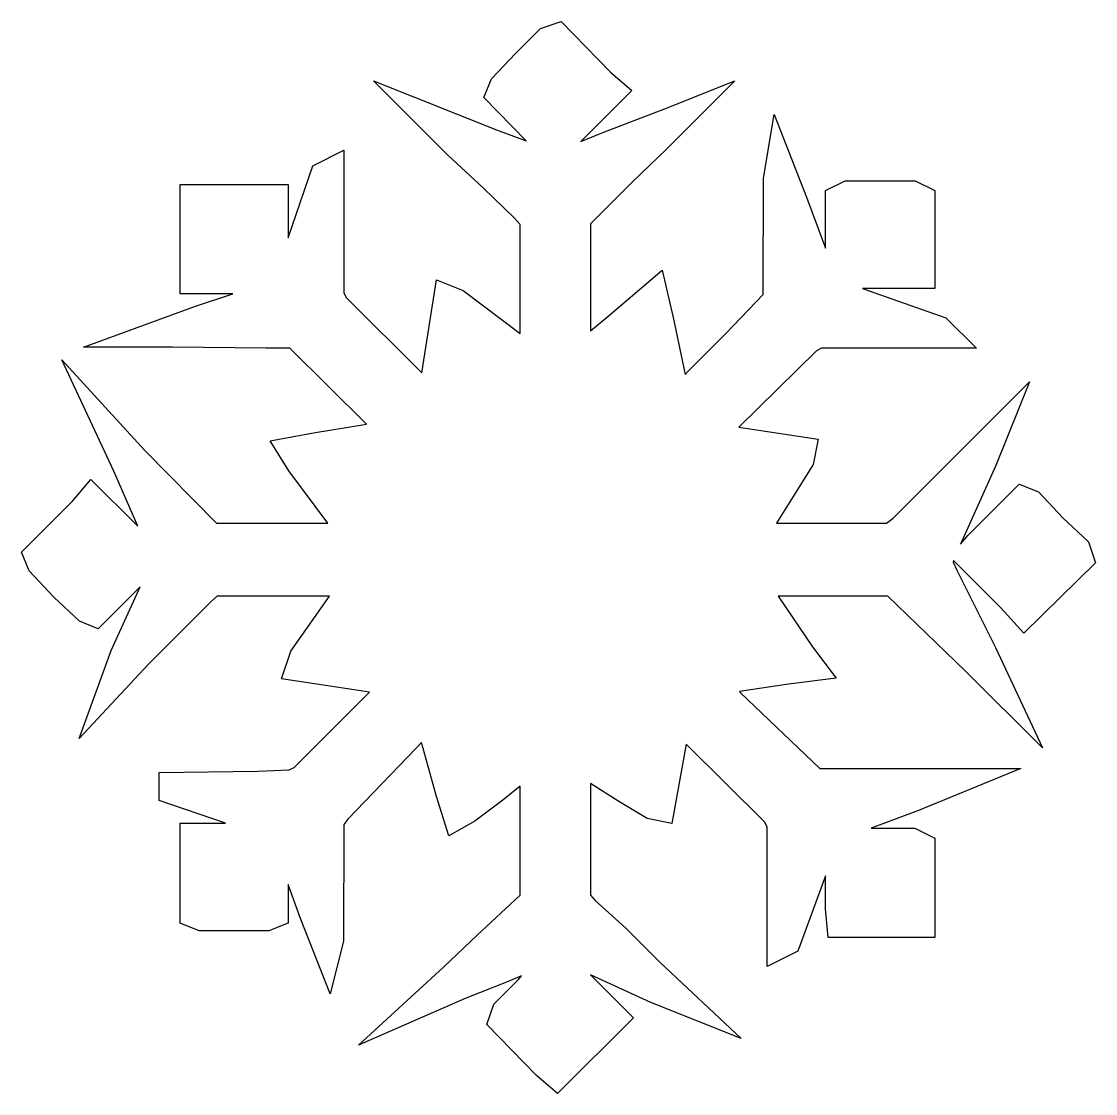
# Model space of a CAD drawing. Header units: centimetres. Extents: x -33.8 to 29.1, y -41.9 to 41.6.
# Drawn here: x 16.81 to 26.7, y -36.66 to -26.78 of the extents above; entities that cross this region are included whole.
import ezdxf

# ---------------------------------------------------------------- set-up
doc = ezdxf.new("R2010")
doc.units = ezdxf.units.CM
doc.header["$MEASUREMENT"] = 0
doc.layers.add('layer 1', color=7, linetype='Continuous')

msp = doc.modelspace()

# ---------------------------------------------------------------- linework, layer by layer
at = {"layer": 'layer 1', "color": 177}
msp.add_open_spline([(25.49748, -32.7621), (25.49748, -32.7621), (26.2084, -33.47252), (26.2084, -33.47252), (26.2084, -33.47252), (26.2084, -33.47252), (25.77639, -32.54762), (25.77639, -32.54762), (25.77639, -32.54762), (25.77639, -32.54762), (25.41988, -31.83504), (25.41988, -31.83504), (25.41988, -31.83504), (25.41988, -31.83504), (25.38595, -31.76041), (25.38595, -31.76041), (25.38595, -31.76041), (25.38595, -31.76041), (25.39135, -31.74726), (25.39135, -31.74726), (25.39135, -31.74726), (25.39135, -31.74726), (25.82715, -32.18268), (25.82715, -32.18268), (25.82715, -32.18268), (25.82715, -32.18268), (26.03661, -32.41522), (26.03661, -32.41522), (26.03661, -32.41522), (26.03661, -32.41522), (26.69813, -31.76788), (26.69813, -31.76788), (26.69813, -31.76788), (26.69813, -31.76788), (26.63403, -31.57558), (26.63403, -31.57558), (26.63403, -31.57558), (26.63403, -31.57558), (26.39822, -31.35327), (26.39822, -31.35327), (26.39822, -31.35327), (26.39822, -31.35327), (26.17305, -31.11498), (26.17305, -31.11498), (26.17305, -31.11498), (26.17305, -31.11498), (25.99537, -31.04393), (25.99537, -31.04393), (25.99537, -31.04393), (25.99537, -31.04393), (25.52135, -31.51767), (25.52135, -31.51767), (25.52135, -31.51767), (25.52135, -31.51767), (25.45518, -31.59462), (25.45518, -31.59462), (25.45518, -31.59462), (25.45518, -31.59462), (25.78133, -30.87238), (25.78133, -30.87238), (25.78133, -30.87238), (25.78133, -30.87238), (26.09065, -30.09985), (26.09065, -30.09985), (26.09065, -30.09985), (26.09065, -30.09985), (24.83397, -31.35592), (24.83397, -31.35592), (24.83397, -31.35592), (24.83397, -31.35592), (24.77246, -31.40371), (24.77246, -31.40371), (24.77246, -31.40371), (24.77246, -31.40371), (23.75915, -31.40371), (23.75915, -31.40371), (23.75915, -31.40371), (23.75915, -31.40371), (24.09714, -30.86082), (24.09714, -30.86082), (24.09714, -30.86082), (24.09714, -30.86082), (24.14379, -30.62782), (24.14379, -30.62782), (24.14379, -30.62782), (24.14379, -30.62782), (23.41326, -30.51786), (23.41326, -30.51786), (23.41326, -30.51786), (23.41326, -30.51786), (24.12933, -29.81379), (24.12933, -29.81379), (24.12933, -29.81379), (24.12933, -29.81379), (24.17423, -29.79135), (24.17423, -29.79135), (24.17423, -29.79135), (24.17423, -29.79135), (25.60105, -29.79135), (25.60105, -29.79135), (25.60105, -29.79135), (25.60105, -29.79135), (25.31923, -29.50952), (25.31923, -29.50952), (25.31923, -29.50952), (25.31923, -29.50952), (24.55097, -29.24136), (24.55097, -29.24136), (24.55097, -29.24136), (24.55097, -29.24136), (25.21751, -29.24136), (25.21751, -29.24136), (25.21751, -29.24136), (25.21751, -29.24136), (25.21751, -28.33825), (25.21751, -28.33825), (25.21751, -28.33825), (25.21751, -28.33825), (25.03549, -28.24728), (25.03549, -28.24728), (25.03549, -28.24728), (25.03549, -28.24728), (24.39318, -28.24728), (24.39318, -28.24728), (24.39318, -28.24728), (24.39318, -28.24728), (24.21116, -28.33825), (24.21116, -28.33825), (24.21116, -28.33825), (24.21116, -28.33825), (24.21116, -28.86895), (24.21116, -28.86895), (24.21116, -28.86895), (24.21116, -28.86895), (24.19177, -28.81958), (24.19177, -28.81958), (24.19177, -28.81958), (24.19177, -28.81958), (24.03533, -28.39878), (24.03533, -28.39878), (24.03533, -28.39878), (24.03533, -28.39878), (23.73679, -27.63614), (23.73679, -27.63614), (23.73679, -27.63614), (23.73679, -27.63614), (23.63897, -28.22445), (23.63897, -28.22445), (23.63897, -28.22445), (23.63897, -28.22445), (23.63701, -29.29395), (23.63701, -29.29395), (23.63701, -29.29395), (23.63701, -29.29395), (23.29648, -29.65253), (23.29648, -29.65253), (23.29648, -29.65253), (23.29648, -29.65253), (22.94674, -30.0022), (22.94674, -30.0022), (22.94674, -30.0022), (22.94674, -30.0022), (22.91832, -30.03228), (22.91832, -30.03228), (22.91832, -30.03228), (22.91832, -30.03228), (22.80935, -29.50633), (22.80935, -29.50633), (22.80935, -29.50633), (22.80935, -29.50633), (22.70719, -29.07222), (22.70719, -29.07222), (22.70719, -29.07222), (22.70719, -29.07222), (22.20666, -29.4994), (22.20666, -29.4994), (22.20666, -29.4994), (22.20666, -29.4994), (22.04767, -29.62962), (22.04767, -29.62962), (22.04767, -29.62962), (22.04767, -29.62962), (22.04767, -28.64272), (22.04767, -28.64272), (22.04767, -28.64272), (22.04767, -28.64272), (22.43399, -28.25658), (22.43399, -28.25658), (22.43399, -28.25658), (22.43399, -28.25658), (22.74694, -27.95569), (22.74694, -27.95569), (22.74694, -27.95569), (22.74694, -27.95569), (23.37627, -27.32685), (23.37627, -27.32685), (23.37627, -27.32685), (23.37627, -27.32685), (22.72299, -27.58808), (22.72299, -27.58808), (22.72299, -27.58808), (22.72299, -27.58808), (22.1607, -27.80327), (22.1607, -27.80327), (22.1607, -27.80327), (22.1607, -27.80327), (21.95632, -27.88518), (21.95632, -27.88518), (21.95632, -27.88518), (21.95632, -27.88518), (22.42671, -27.41498), (22.42671, -27.41498), (22.42671, -27.41498), (22.42671, -27.41498), (22.22955, -27.24617), (22.22955, -27.24617), (22.22955, -27.24617), (22.22955, -27.24617), (21.77626, -26.77935), (21.77626, -26.77935), (21.77626, -26.77935), (21.77626, -26.77935), (21.58611, -26.84269), (21.58611, -26.84269), (21.58611, -26.84269), (21.58611, -26.84269), (21.35579, -27.07299), (21.35579, -27.07299), (21.35579, -27.07299), (21.35579, -27.07299), (21.13359, -27.30819), (21.13359, -27.30819), (21.13359, -27.30819), (21.13359, -27.30819), (21.06466, -27.48045), (21.06466, -27.48045), (21.06466, -27.48045), (21.06466, -27.48045), (21.45268, -27.88003), (21.45268, -27.88003), (21.45268, -27.88003), (21.45268, -27.88003), (21.17936, -27.77932), (21.17936, -27.77932), (21.17936, -27.77932), (21.17936, -27.77932), (20.04775, -27.32688), (20.04775, -27.32688), (20.04775, -27.32688), (20.04775, -27.32688), (20.72858, -28.00725), (20.72858, -28.00725), (20.72858, -28.00725), (20.72858, -28.00725), (21.06185, -28.31651), (21.06185, -28.31651), (21.06185, -28.31651), (21.06185, -28.31651), (21.34474, -28.58751), (21.34474, -28.58751), (21.34474, -28.58751), (21.34474, -28.58751), (21.40014, -28.64981), (21.40014, -28.64981), (21.40014, -28.64981), (21.40014, -28.64981), (21.40014, -29.65433), (21.40014, -29.65433), (21.40014, -29.65433), (21.40014, -29.65433), (20.87462, -29.25721), (20.87462, -29.25721), (20.87462, -29.25721), (20.87462, -29.25721), (20.6285, -29.15896), (20.6285, -29.15896), (20.6285, -29.15896), (20.6285, -29.15896), (20.49343, -30.01837), (20.49343, -30.01837), (20.49343, -30.01837), (20.49343, -30.01837), (19.79705, -29.32232), (19.79705, -29.32232), (19.79705, -29.32232), (19.79705, -29.32232), (19.7749, -29.27816), (19.7749, -29.27816), (19.7749, -29.27816), (19.7749, -29.27816), (19.7749, -27.96655), (19.7749, -27.96655), (19.7749, -27.96655), (19.7749, -27.96655), (19.48939, -28.10962), (19.48939, -28.10962), (19.48939, -28.10962), (19.48939, -28.10962), (19.26057, -28.77397), (19.26057, -28.77397), (19.26057, -28.77397), (19.26057, -28.77397), (19.26057, -28.28315), (19.26057, -28.28315), (19.26057, -28.28315), (19.26057, -28.28315), (18.26616, -28.28315), (18.26616, -28.28315), (18.26616, -28.28315), (18.26616, -28.28315), (18.26616, -29.2892), (18.26616, -29.2892), (18.26616, -29.2892), (18.26616, -29.2892), (18.75273, -29.2892), (18.75273, -29.2892), (18.75273, -29.2892), (18.75273, -29.2892), (18.40898, -29.40374), (18.40898, -29.40374), (18.40898, -29.40374), (18.40898, -29.40374), (17.37576, -29.7794), (17.37576, -29.7794), (17.37576, -29.7794), (17.37576, -29.7794), (18.19522, -29.7794), (18.19522, -29.7794), (18.19522, -29.7794), (18.19522, -29.7794), (19.05646, -29.79135), (19.05646, -29.79135), (19.05646, -29.79135), (19.05646, -29.79135), (19.27756, -29.79135), (19.27756, -29.79135), (19.27756, -29.79135), (19.27756, -29.79135), (19.98362, -30.49094), (19.98362, -30.49094), (19.98362, -30.49094), (19.98362, -30.49094), (19.49632, -30.56928), (19.49632, -30.56928), (19.49632, -30.56928), (19.49632, -30.56928), (19.09702, -30.64407), (19.09702, -30.64407), (19.09702, -30.64407), (19.09702, -30.64407), (19.26897, -30.91919), (19.26897, -30.91919), (19.26897, -30.91919), (19.26897, -30.91919), (19.62676, -31.40371), (19.62676, -31.40371), (19.62676, -31.40371), (19.62676, -31.40371), (18.60183, -31.40371), (18.60183, -31.40371), (18.60183, -31.40371), (18.60183, -31.40371), (17.94271, -30.73311), (17.94271, -30.73311), (17.94271, -30.73311), (17.94271, -30.73311), (17.17727, -29.89846), (17.17727, -29.89846), (17.17727, -29.89846), (17.17727, -29.89846), (17.65603, -30.92396), (17.65603, -30.92396), (17.65603, -30.92396), (17.65603, -30.92396), (17.87616, -31.43156), (17.87616, -31.43156), (17.87616, -31.43156), (17.87616, -31.43156), (17.44546, -31.00099), (17.44546, -31.00099), (17.44546, -31.00099), (17.44546, -31.00099), (17.27585, -31.19883), (17.27585, -31.19883), (17.27585, -31.19883), (17.27585, -31.19883), (16.8057, -31.66865), (16.8057, -31.66865), (16.8057, -31.66865), (16.8057, -31.66865), (16.87518, -31.8424), (16.87518, -31.8424), (16.87518, -31.8424), (16.87518, -31.8424), (17.10327, -32.08345), (17.10327, -32.08345), (17.10327, -32.08345), (17.10327, -32.08345), (17.33861, -32.30554), (17.33861, -32.30554), (17.33861, -32.30554), (17.33861, -32.30554), (17.51226, -32.37498), (17.51226, -32.37498), (17.51226, -32.37498), (17.51226, -32.37498), (17.89948, -31.98795), (17.89948, -31.98795), (17.89948, -31.98795), (17.89948, -31.98795), (17.63298, -32.57683), (17.63298, -32.57683), (17.63298, -32.57683), (17.63298, -32.57683), (17.33714, -33.38824), (17.33714, -33.38824), (17.33714, -33.38824), (17.33714, -33.38824), (17.97427, -32.70228), (17.97427, -32.70228), (17.97427, -32.70228), (17.97427, -32.70228), (18.55696, -32.11981), (18.55696, -32.11981), (18.55696, -32.11981), (18.55696, -32.11981), (18.60827, -32.07499), (18.60827, -32.07499), (18.60827, -32.07499), (18.60827, -32.07499), (19.64261, -32.07499), (19.64261, -32.07499), (19.64261, -32.07499), (19.64261, -32.07499), (19.28509, -32.58223), (19.28509, -32.58223), (19.28509, -32.58223), (19.28509, -32.58223), (19.20056, -32.83577), (19.20056, -32.83577), (19.20056, -32.83577), (19.20056, -32.83577), (20.01068, -32.96076), (20.01068, -32.96076), (20.01068, -32.96076), (20.01068, -32.96076), (19.31782, -33.65329), (19.31782, -33.65329), (19.31782, -33.65329), (19.31782, -33.65329), (19.27104, -33.67669), (19.27104, -33.67669), (19.27104, -33.67669), (19.27104, -33.67669), (18.9824, -33.68736), (18.9824, -33.68736), (18.9824, -33.68736), (18.9824, -33.68736), (18.07479, -33.70154), (18.07479, -33.70154), (18.07479, -33.70154), (18.07479, -33.70154), (18.07479, -33.95963), (18.07479, -33.95963), (18.07479, -33.95963), (18.07479, -33.95963), (18.68617, -34.1656), (18.68617, -34.1656), (18.68617, -34.1656), (18.68617, -34.1656), (18.26616, -34.1656), (18.26616, -34.1656), (18.26616, -34.1656), (18.26616, -34.1656), (18.26616, -35.08925), (18.26616, -35.08925), (18.26616, -35.08925), (18.26616, -35.08925), (18.44259, -35.15965), (18.44259, -35.15965), (18.44259, -35.15965), (18.44259, -35.15965), (19.08422, -35.15965), (19.08422, -35.15965), (19.08422, -35.15965), (19.08422, -35.15965), (19.26057, -35.08925), (19.26057, -35.08925), (19.26057, -35.08925), (19.26057, -35.08925), (19.26057, -34.73154), (19.26057, -34.73154), (19.26057, -34.73154), (19.26057, -34.73154), (19.37658, -35.04405), (19.37658, -35.04405), (19.37658, -35.04405), (19.37658, -35.04405), (19.64918, -35.7403), (19.64918, -35.7403), (19.64918, -35.7403), (19.64918, -35.7403), (19.77065, -35.25351), (19.77065, -35.25351), (19.77065, -35.25351), (19.77065, -35.25351), (19.7749, -34.17878), (19.7749, -34.17878), (19.7749, -34.17878), (19.7749, -34.17878), (19.81254, -34.12867), (19.81254, -34.12867), (19.81254, -34.12867), (19.81254, -34.12867), (20.44128, -33.47648), (20.44128, -33.47648), (20.44128, -33.47648), (20.44128, -33.47648), (20.49089, -33.42394), (20.49089, -33.42394), (20.49089, -33.42394), (20.49089, -33.42394), (20.62921, -33.92259), (20.62921, -33.92259), (20.62921, -33.92259), (20.62921, -33.92259), (20.74258, -34.28516), (20.74258, -34.28516), (20.74258, -34.28516), (20.74258, -34.28516), (20.98212, -34.14831), (20.98212, -34.14831), (20.98212, -34.14831), (20.98212, -34.14831), (21.24054, -33.95582), (21.24054, -33.95582), (21.24054, -33.95582), (21.24054, -33.95582), (21.40014, -33.82661), (21.40014, -33.82661), (21.40014, -33.82661), (21.40014, -33.82661), (21.40014, -34.83187), (21.40014, -34.83187), (21.40014, -34.83187), (21.40014, -34.83187), (21.00184, -35.19828), (21.00184, -35.19828), (21.00184, -35.19828), (21.00184, -35.19828), (20.6934, -35.49475), (20.6934, -35.49475), (20.6934, -35.49475), (20.6934, -35.49475), (19.90962, -36.2126), (19.90962, -36.2126), (19.90962, -36.2126), (19.90962, -36.2126), (20.89159, -35.78334), (20.89159, -35.78334), (20.89159, -35.78334), (20.89159, -35.78334), (21.28931, -35.62677), (21.28931, -35.62677), (21.28931, -35.62677), (21.28931, -35.62677), (21.41241, -35.57522), (21.41241, -35.57522), (21.41241, -35.57522), (21.41241, -35.57522), (21.38263, -35.60675), (21.38263, -35.60675), (21.38263, -35.60675), (21.38263, -35.60675), (21.15517, -35.83407), (21.15517, -35.83407), (21.15517, -35.83407), (21.15517, -35.83407), (21.09273, -36.02136), (21.09273, -36.02136), (21.09273, -36.02136), (21.09273, -36.02136), (21.54858, -36.49085), (21.54858, -36.49085), (21.54858, -36.49085), (21.54858, -36.49085), (21.74339, -36.65849), (21.74339, -36.65849), (21.74339, -36.65849), (21.74339, -36.65849), (22.44239, -35.9599), (22.44239, -35.9599), (22.44239, -35.9599), (22.44239, -35.9599), (22.04696, -35.56455), (22.04696, -35.56455), (22.04696, -35.56455), (22.04696, -35.56455), (22.60332, -35.81885), (22.60332, -35.81885), (22.60332, -35.81885), (22.60332, -35.81885), (23.43453, -36.15122), (23.43453, -36.15122), (23.43453, -36.15122), (23.43453, -36.15122), (22.68717, -35.45133), (22.68717, -35.45133), (22.68717, -35.45133), (22.68717, -35.45133), (22.37163, -35.13606), (22.37163, -35.13606), (22.37163, -35.13606), (22.37163, -35.13606), (22.09041, -34.87848), (22.09041, -34.87848), (22.09041, -34.87848), (22.09041, -34.87848), (22.04767, -34.8296), (22.04767, -34.8296), (22.04767, -34.8296), (22.04767, -34.8296), (22.04767, -33.80096), (22.04767, -33.80096), (22.04767, -33.80096), (22.04767, -33.80096), (22.30753, -33.96738), (22.30753, -33.96738), (22.30753, -33.96738), (22.30753, -33.96738), (22.56822, -34.1237), (22.56822, -34.1237), (22.56822, -34.1237), (22.56822, -34.1237), (22.79713, -34.16956), (22.79713, -34.16956), (22.79713, -34.16956), (22.79713, -34.16956), (22.92743, -33.43818), (22.92743, -33.43818), (22.92743, -33.43818), (22.92743, -33.43818), (23.65073, -34.1563), (23.65073, -34.1563), (23.65073, -34.1563), (23.65073, -34.1563), (23.67285, -34.20057), (23.67285, -34.20057), (23.67285, -34.20057), (23.67285, -34.20057), (23.67285, -35.48779), (23.67285, -35.48779), (23.67285, -35.48779), (23.67285, -35.48779), (23.95688, -35.34609), (23.95688, -35.34609), (23.95688, -35.34609), (23.95688, -35.34609), (24.21116, -34.65279), (24.21116, -34.65279), (24.21116, -34.65279), (24.21116, -34.65279), (24.21116, -34.95554), (24.21116, -34.95554), (24.21116, -34.95554), (24.21116, -34.95554), (24.23677, -35.2195), (24.23677, -35.2195), (24.23677, -35.2195), (24.23677, -35.2195), (25.21751, -35.2195), (25.21751, -35.2195), (25.21751, -35.2195), (25.21751, -35.2195), (25.21751, -34.30431), (25.21751, -34.30431), (25.21751, -34.30431), (25.21751, -34.30431), (25.03544, -34.21345), (25.03544, -34.21345), (25.03544, -34.21345), (25.03544, -34.21345), (24.63163, -34.21345), (24.63163, -34.21345), (24.63163, -34.21345), (24.63163, -34.21345), (25.06804, -34.04899), (25.06804, -34.04899), (25.06804, -34.04899), (25.06804, -34.04899), (26.01081, -33.66343), (26.01081, -33.66343), (26.01081, -33.66343), (26.01081, -33.66343), (24.15906, -33.66343), (24.15906, -33.66343), (24.15906, -33.66343), (24.15906, -33.66343), (23.42586, -32.96152), (23.42586, -32.96152), (23.42586, -32.96152), (23.42586, -32.96152), (23.41789, -32.95399), (23.41789, -32.95399), (23.41789, -32.95399), (23.41789, -32.95399), (23.87099, -32.88689), (23.87099, -32.88689), (23.87099, -32.88689), (23.87099, -32.88689), (24.30916, -32.83214), (24.30916, -32.83214), (24.30916, -32.83214), (24.30916, -32.83214), (24.0924, -32.54342), (24.0924, -32.54342), (24.0924, -32.54342), (24.0924, -32.54342), (23.77656, -32.07499), (23.77656, -32.07499), (23.77656, -32.07499), (23.77656, -32.07499), (24.78613, -32.07499), (24.78613, -32.07499), (24.78613, -32.07499), (24.78613, -32.07499), (25.49748, -32.7621), (25.49748, -32.7621)], degree=3, knots=[0, 0, 0, 0, 0.0054645, 0.0054645, 0.0054645, 0.0054645, 0.010929, 0.010929, 0.010929, 0.010929, 0.0163934, 0.0163934, 0.0163934, 0.0163934, 0.0218579, 0.0218579, 0.0218579, 0.0218579, 0.0273224, 0.0273224, 0.0273224, 0.0273224, 0.0327869, 0.0327869, 0.0327869, 0.0327869, 0.0382514, 0.0382514, 0.0382514, 0.0382514, 0.0437158, 0.0437158, 0.0437158, 0.0437158, 0.0491803, 0.0491803, 0.0491803, 0.0491803, 0.0546448, 0.0546448, 0.0546448, 0.0546448, 0.0601093, 0.0601093, 0.0601093, 0.0601093, 0.0655738, 0.0655738, 0.0655738, 0.0655738, 0.0710383, 0.0710383, 0.0710383, 0.0710383, 0.0765027, 0.0765027, 0.0765027, 0.0765027, 0.0819672, 0.0819672, 0.0819672, 0.0819672, 0.0874317, 0.0874317, 0.0874317, 0.0874317, 0.0928962, 0.0928962, 0.0928962, 0.0928962, 0.0983607, 0.0983607, 0.0983607, 0.0983607, 0.1038251, 0.1038251, 0.1038251, 0.1038251, 0.1092896, 0.1092896, 0.1092896, 0.1092896, 0.1147541, 0.1147541, 0.1147541, 0.1147541, 0.1202186, 0.1202186, 0.1202186, 0.1202186, 0.1256831, 0.1256831, 0.1256831, 0.1256831, 0.1311475, 0.1311475, 0.1311475, 0.1311475, 0.136612, 0.136612, 0.136612, 0.136612, 0.1420765, 0.1420765, 0.1420765, 0.1420765, 0.147541, 0.147541, 0.147541, 0.147541, 0.1530055, 0.1530055, 0.1530055, 0.1530055, 0.1584699, 0.1584699, 0.1584699, 0.1584699, 0.1639344, 0.1639344, 0.1639344, 0.1639344, 0.1693989, 0.1693989, 0.1693989, 0.1693989, 0.1748634, 0.1748634, 0.1748634, 0.1748634, 0.1803279, 0.1803279, 0.1803279, 0.1803279, 0.1857923, 0.1857923, 0.1857923, 0.1857923, 0.1912568, 0.1912568, 0.1912568, 0.1912568, 0.1967213, 0.1967213, 0.1967213, 0.1967213, 0.2021858, 0.2021858, 0.2021858, 0.2021858, 0.2076503, 0.2076503, 0.2076503, 0.2076503, 0.2131148, 0.2131148, 0.2131148, 0.2131148, 0.2185792, 0.2185792, 0.2185792, 0.2185792, 0.2240437, 0.2240437, 0.2240437, 0.2240437, 0.2295082, 0.2295082, 0.2295082, 0.2295082, 0.2349727, 0.2349727, 0.2349727, 0.2349727, 0.2404372, 0.2404372, 0.2404372, 0.2404372, 0.2459016, 0.2459016, 0.2459016, 0.2459016, 0.2513661, 0.2513661, 0.2513661, 0.2513661, 0.2568306, 0.2568306, 0.2568306, 0.2568306, 0.2622951, 0.2622951, 0.2622951, 0.2622951, 0.2677596, 0.2677596, 0.2677596, 0.2677596, 0.273224, 0.273224, 0.273224, 0.273224, 0.2786885, 0.2786885, 0.2786885, 0.2786885, 0.284153, 0.284153, 0.284153, 0.284153, 0.2896175, 0.2896175, 0.2896175, 0.2896175, 0.295082, 0.295082, 0.295082, 0.295082, 0.3005464, 0.3005464, 0.3005464, 0.3005464, 0.3060109, 0.3060109, 0.3060109, 0.3060109, 0.3114754, 0.3114754, 0.3114754, 0.3114754, 0.3169399, 0.3169399, 0.3169399, 0.3169399, 0.3224044, 0.3224044, 0.3224044, 0.3224044, 0.3278689, 0.3278689, 0.3278689, 0.3278689, 0.3333333, 0.3333333, 0.3333333, 0.3333333, 0.3387978, 0.3387978, 0.3387978, 0.3387978, 0.3442623, 0.3442623, 0.3442623, 0.3442623, 0.3497268, 0.3497268, 0.3497268, 0.3497268, 0.3551913, 0.3551913, 0.3551913, 0.3551913, 0.3606557, 0.3606557, 0.3606557, 0.3606557, 0.3661202, 0.3661202, 0.3661202, 0.3661202, 0.3715847, 0.3715847, 0.3715847, 0.3715847, 0.3770492, 0.3770492, 0.3770492, 0.3770492, 0.3825137, 0.3825137, 0.3825137, 0.3825137, 0.3879781, 0.3879781, 0.3879781, 0.3879781, 0.3934426, 0.3934426, 0.3934426, 0.3934426, 0.3989071, 0.3989071, 0.3989071, 0.3989071, 0.4043716, 0.4043716, 0.4043716, 0.4043716, 0.4098361, 0.4098361, 0.4098361, 0.4098361, 0.4153005, 0.4153005, 0.4153005, 0.4153005, 0.420765, 0.420765, 0.420765, 0.420765, 0.4262295, 0.4262295, 0.4262295, 0.4262295, 0.431694, 0.431694, 0.431694, 0.431694, 0.4371585, 0.4371585, 0.4371585, 0.4371585, 0.442623, 0.442623, 0.442623, 0.442623, 0.4480874, 0.4480874, 0.4480874, 0.4480874, 0.4535519, 0.4535519, 0.4535519, 0.4535519, 0.4590164, 0.4590164, 0.4590164, 0.4590164, 0.4644809, 0.4644809, 0.4644809, 0.4644809, 0.4699454, 0.4699454, 0.4699454, 0.4699454, 0.4754098, 0.4754098, 0.4754098, 0.4754098, 0.4808743, 0.4808743, 0.4808743, 0.4808743, 0.4863388, 0.4863388, 0.4863388, 0.4863388, 0.4918033, 0.4918033, 0.4918033, 0.4918033, 0.4972678, 0.4972678, 0.4972678, 0.4972678, 0.5027322, 0.5027322, 0.5027322, 0.5027322, 0.5081967, 0.5081967, 0.5081967, 0.5081967, 0.5136612, 0.5136612, 0.5136612, 0.5136612, 0.5191257, 0.5191257, 0.5191257, 0.5191257, 0.5245902, 0.5245902, 0.5245902, 0.5245902, 0.5300546, 0.5300546, 0.5300546, 0.5300546, 0.5355191, 0.5355191, 0.5355191, 0.5355191, 0.5409836, 0.5409836, 0.5409836, 0.5409836, 0.5464481, 0.5464481, 0.5464481, 0.5464481, 0.5519126, 0.5519126, 0.5519126, 0.5519126, 0.557377, 0.557377, 0.557377, 0.557377, 0.5628415, 0.5628415, 0.5628415, 0.5628415, 0.568306, 0.568306, 0.568306, 0.568306, 0.5737705, 0.5737705, 0.5737705, 0.5737705, 0.579235, 0.579235, 0.579235, 0.579235, 0.5846995, 0.5846995, 0.5846995, 0.5846995, 0.5901639, 0.5901639, 0.5901639, 0.5901639, 0.5956284, 0.5956284, 0.5956284, 0.5956284, 0.6010929, 0.6010929, 0.6010929, 0.6010929, 0.6065574, 0.6065574, 0.6065574, 0.6065574, 0.6120219, 0.6120219, 0.6120219, 0.6120219, 0.6174863, 0.6174863, 0.6174863, 0.6174863, 0.6229508, 0.6229508, 0.6229508, 0.6229508, 0.6284153, 0.6284153, 0.6284153, 0.6284153, 0.6338798, 0.6338798, 0.6338798, 0.6338798, 0.6393443, 0.6393443, 0.6393443, 0.6393443, 0.6448087, 0.6448087, 0.6448087, 0.6448087, 0.6502732, 0.6502732, 0.6502732, 0.6502732, 0.6557377, 0.6557377, 0.6557377, 0.6557377, 0.6612022, 0.6612022, 0.6612022, 0.6612022, 0.6666667, 0.6666667, 0.6666667, 0.6666667, 0.6721311, 0.6721311, 0.6721311, 0.6721311, 0.6775956, 0.6775956, 0.6775956, 0.6775956, 0.6830601, 0.6830601, 0.6830601, 0.6830601, 0.6885246, 0.6885246, 0.6885246, 0.6885246, 0.6939891, 0.6939891, 0.6939891, 0.6939891, 0.6994536, 0.6994536, 0.6994536, 0.6994536, 0.704918, 0.704918, 0.704918, 0.704918, 0.7103825, 0.7103825, 0.7103825, 0.7103825, 0.715847, 0.715847, 0.715847, 0.715847, 0.7213115, 0.7213115, 0.7213115, 0.7213115, 0.726776, 0.726776, 0.726776, 0.726776, 0.7322404, 0.7322404, 0.7322404, 0.7322404, 0.7377049, 0.7377049, 0.7377049, 0.7377049, 0.7431694, 0.7431694, 0.7431694, 0.7431694, 0.7486339, 0.7486339, 0.7486339, 0.7486339, 0.7540984, 0.7540984, 0.7540984, 0.7540984, 0.7595628, 0.7595628, 0.7595628, 0.7595628, 0.7650273, 0.7650273, 0.7650273, 0.7650273, 0.7704918, 0.7704918, 0.7704918, 0.7704918, 0.7759563, 0.7759563, 0.7759563, 0.7759563, 0.7814208, 0.7814208, 0.7814208, 0.7814208, 0.7868852, 0.7868852, 0.7868852, 0.7868852, 0.7923497, 0.7923497, 0.7923497, 0.7923497, 0.7978142, 0.7978142, 0.7978142, 0.7978142, 0.8032787, 0.8032787, 0.8032787, 0.8032787, 0.8087432, 0.8087432, 0.8087432, 0.8087432, 0.8142077, 0.8142077, 0.8142077, 0.8142077, 0.8196721, 0.8196721, 0.8196721, 0.8196721, 0.8251366, 0.8251366, 0.8251366, 0.8251366, 0.8306011, 0.8306011, 0.8306011, 0.8306011, 0.8360656, 0.8360656, 0.8360656, 0.8360656, 0.8415301, 0.8415301, 0.8415301, 0.8415301, 0.8469945, 0.8469945, 0.8469945, 0.8469945, 0.852459, 0.852459, 0.852459, 0.852459, 0.8579235, 0.8579235, 0.8579235, 0.8579235, 0.863388, 0.863388, 0.863388, 0.863388, 0.8688525, 0.8688525, 0.8688525, 0.8688525, 0.8743169, 0.8743169, 0.8743169, 0.8743169, 0.8797814, 0.8797814, 0.8797814, 0.8797814, 0.8852459, 0.8852459, 0.8852459, 0.8852459, 0.8907104, 0.8907104, 0.8907104, 0.8907104, 0.8961749, 0.8961749, 0.8961749, 0.8961749, 0.9016393, 0.9016393, 0.9016393, 0.9016393, 0.9071038, 0.9071038, 0.9071038, 0.9071038, 0.9125683, 0.9125683, 0.9125683, 0.9125683, 0.9180328, 0.9180328, 0.9180328, 0.9180328, 0.9234973, 0.9234973, 0.9234973, 0.9234973, 0.9289617, 0.9289617, 0.9289617, 0.9289617, 0.9344262, 0.9344262, 0.9344262, 0.9344262, 0.9398907, 0.9398907, 0.9398907, 0.9398907, 0.9453552, 0.9453552, 0.9453552, 0.9453552, 0.9508197, 0.9508197, 0.9508197, 0.9508197, 0.9562842, 0.9562842, 0.9562842, 0.9562842, 0.9617486, 0.9617486, 0.9617486, 0.9617486, 0.9672131, 0.9672131, 0.9672131, 0.9672131, 0.9726776, 0.9726776, 0.9726776, 0.9726776, 0.9781421, 0.9781421, 0.9781421, 0.9781421, 0.9836066, 0.9836066, 0.9836066, 0.9836066, 0.989071, 0.989071, 0.989071, 0.989071, 1, 1, 1, 1], dxfattribs=at)

doc.saveas('drawing.dxf')
